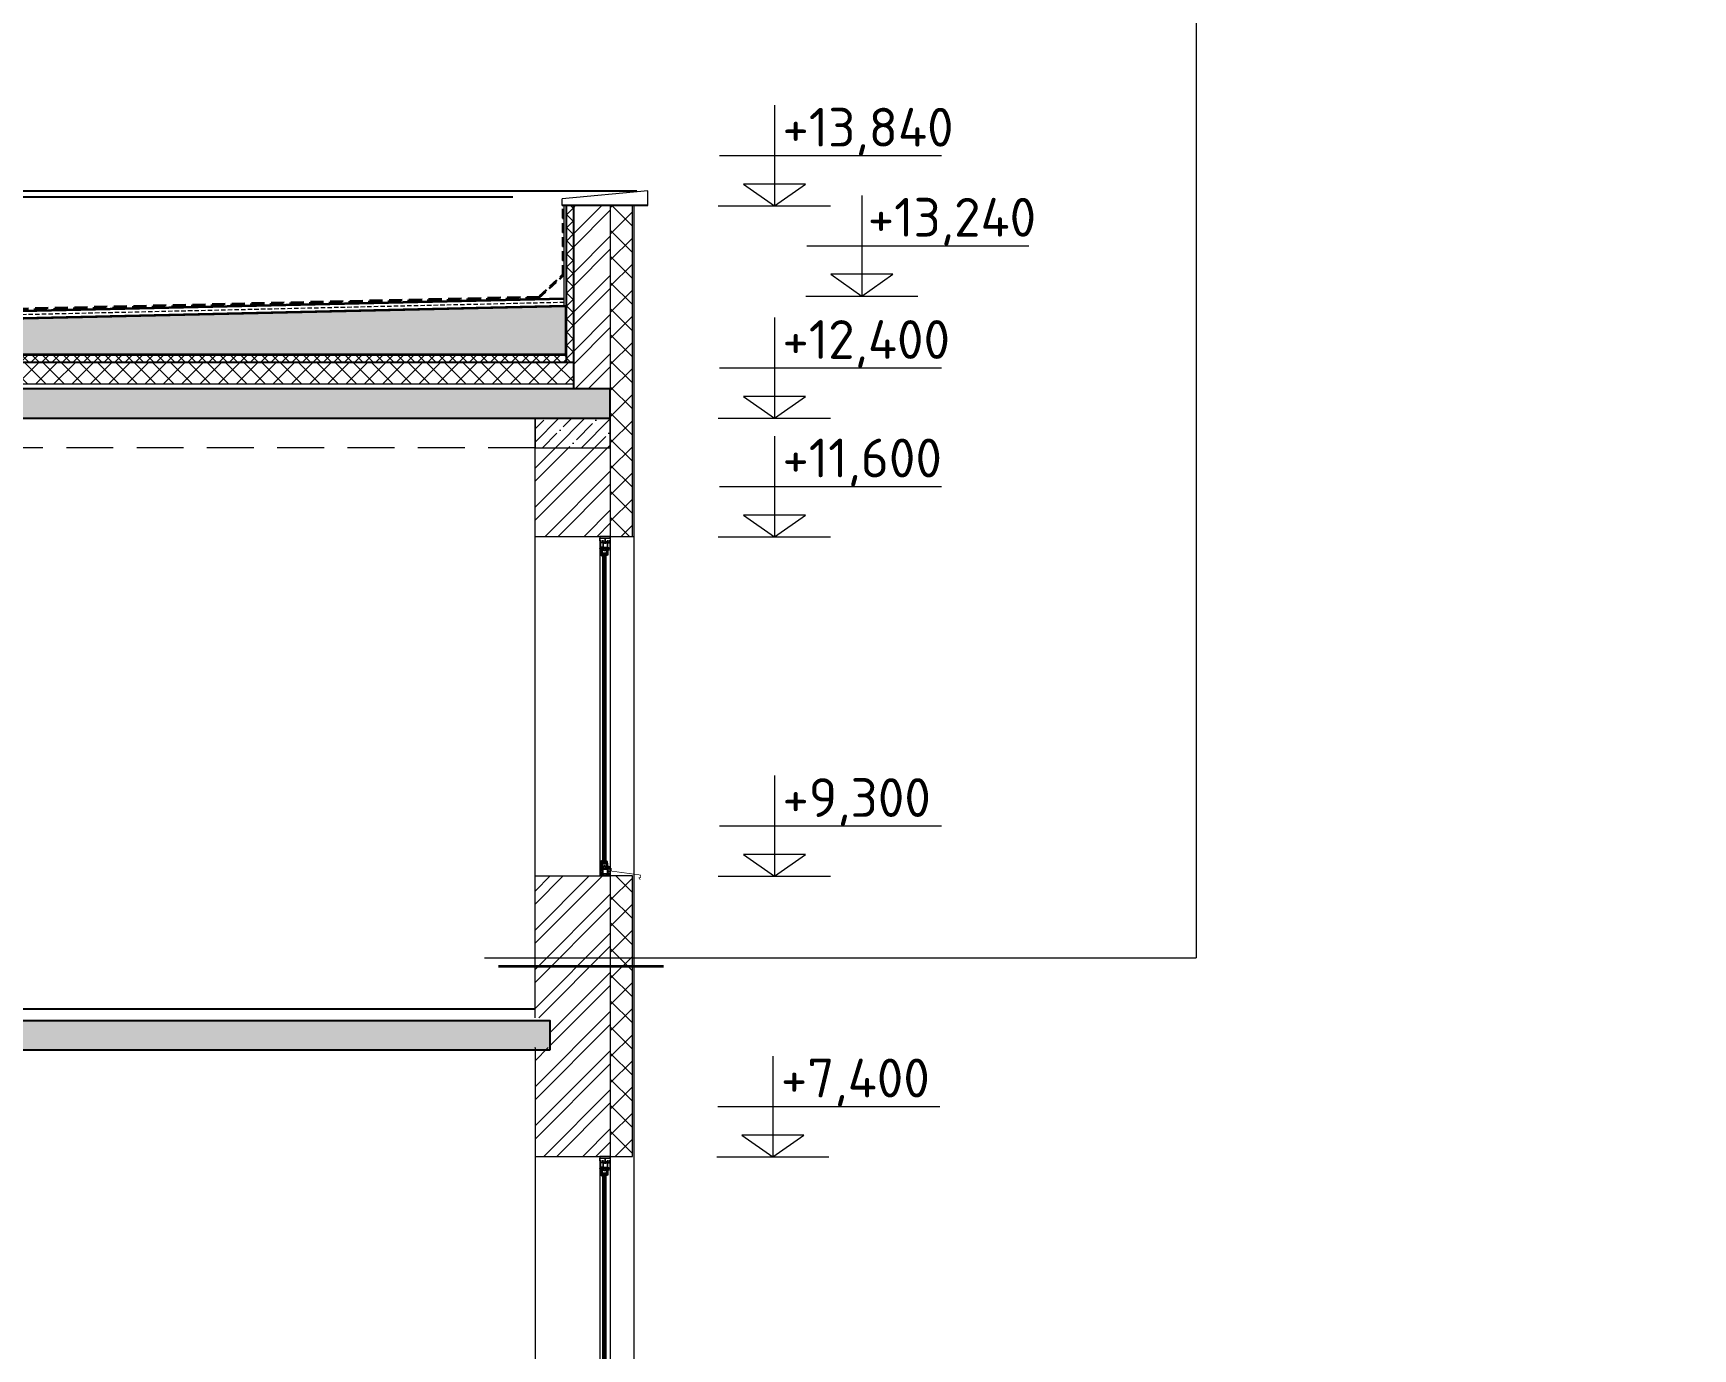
# Model space of a CAD drawing. Header units: millimetres. Extents: x -136099598 to 11807193, y 0 to 779331.
# Drawn here: x 486014 to 497258, y 294651 to 303562 of the extents above; entities that cross this region are included whole.
import ezdxf
from ezdxf import colors
from ezdxf.entities.mleader import LeaderData, LeaderLine
from ezdxf.math import Vec2, Vec3

# ---------------------------------------------------------------- set-up
doc = ezdxf.new("R2010")
doc.units = ezdxf.units.MM
doc.header["$MEASUREMENT"] = 0
for name, pattern in [('ADSK_Штрих_ш3 п1_5', [4.5, 3, -1.5]), ('DASHED', [19.05, 12.7, -6.35]), ('HIDDEN2', [4.7625, 3.175, -1.5875])]:
    doc.linetypes.add(name, pattern=pattern)
doc.layers.get('0').update_dxf_attribs({"color": 250, "lineweight": 9})
for name, color, linetype, lineweight in [('24_Фасад_разрез_тонкая', 7, 'Continuous', 9), ('АР_Лестницы', 6, 'Continuous', 15), ('АР_Окна', 4, 'Continuous', 0), ('АР_Отметки', 250, 'Continuous', 15), ('АР_Стены фасадные', 7, 'Continuous', 30), ('АР_Тонкие', 250, 'Continuous', 5), ('АР_Штриховка', 253, 'Continuous', 13), ('СТЕНЫ кирпич ЛИДЕР', 250, 'Continuous', 15), ('Фасад_тонкие', 7, 'Continuous', 5), ('Штриховка', 7, 'Continuous', 5), ('Штриховка в сечении', 7, 'Continuous', 18)]:
    doc.layers.add(name, color=color, linetype=linetype, lineweight=lineweight)
doc.layers.add('PDF _0', color=7, linetype='Continuous')
doc.layers.add('PDF_Геометрия', color=7, linetype='Continuous')
doc.styles.add('ISOCPEUR', font='isocpeur.ttf', dxfattribs={"width": 0.7})
doc.styles.add('PDF ISOCPEUR', font='isocpeur.ttf')

# ---------------------------------------------------------------- blocks, each defined once
blk = doc.blocks.new('A$Cd8d14d9d')
at = {"ltscale": 150}
for p, q in [((0, 682), (0, 0)), ((-372, 341), (1132, 341)), ((-380, 0), (380, 0))]:
    blk.add_line(p, q, dxfattribs=at)
blk.add_lwpolyline([(0, 0), (210, 147), (-210, 147), (0, 0)], dxfattribs=at)
blk = doc.blocks.new('_DotSmall')
at = {"color": 0, "linetype": 'ByBlock', "const_width": 0.5}
blk.add_lwpolyline([(-0.0625, 0, 1), (0.0625, 0, 1)], format="xyb", close=True, dxfattribs=at)
blk = doc.blocks.new('A$Ca7d7b90d')
for p, q in [((0, 2179), (0, 2161)), ((0, 2162), (0, 2100)), ((0, 2162), (7, 2162)), ((0, 2155), (0, 2162)), ((0, 2162), (7, 2162)), ((0, 2161), (0, 2154)), ((0, 2155), (0, 2155)), ((0, 2155), (0, 2155)), ((0, 2154), (0, 2155)), ((0, 2155), (0, 2155)), ((2, 2160), (7, 2160)), ((2, 2160), (2, 2151)), ((7, 2160), (2, 2160)), ((2, 2160), (2, 2151)), ((2, 2151), (17, 2151)), ((2, 2151), (17, 2151)), ((3, 2148), (3, 2131)), ((17, 2148), (3, 2148)), ((3, 2137), (3, 2114)), ((7, 2162), (7, 2160)), ((7, 2162), (7, 2160)), ((13, 2162), (22, 2162)), ((13, 2162), (13, 2160)), ((13, 2160), (13, 2162)), ((13, 2162), (22, 2162)), ((13, 2160), (17, 2160)), ((17, 2160), (13, 2160)), ((17, 2160), (17, 2151)), ((17, 2151), (17, 2160)), ((19, 2160), (22, 2160)), ((19, 2160), (19, 2151)), ((22, 2160), (19, 2160)), ((19, 2160), (19, 2151)), ((19, 2151), (32, 2160)), ((19, 2151), (32, 2151)), ((19, 2151), (19, 2151)), ((19, 2148), (32, 2148)), ((19, 2145), (19, 2115)), ((21, 2146), (21, 2115)), ((21, 2146), (49, 2146)), ((22, 2162), (22, 2160)), ((22, 2162), (22, 2160)), ((30, 2146), (30, 2144)), ((30, 2144), (39, 2144)), ((32, 2160), (32, 2179)), ((32, 2179), (32, 2179)), ((38, 2151), (51, 2151)), ((38, 2148), (51, 2148)), ((39, 2146), (39, 2144)), ((47, 2162), (56, 2162)), ((47, 2162), (47, 2160)), ((47, 2160), (51, 2160)), ((49, 2146), (49, 2115)), ((51, 2160), (51, 2151)), ((51, 2148), (51, 2115)), ((52, 2148), (66, 2148)), ((53, 2160), (56, 2160)), ((53, 2160), (53, 2151)), ((53, 2151), (68, 2151)), ((56, 2162), (56, 2160)), ((66, 2148), (66, 2123)), ((70, 2165), (70, 2179)), ((70, 2171), (70, 2110)), ((0, 2100), (16, 2096)), ((11, 2114), (3, 2114)), ((3, 2112), (3, 2101)), ((11, 2112), (3, 2112)), ((3, 2101), (12, 2099)), ((11, 2112), (15, 2107)), ((12, 2112), (16, 2107)), ((13, 2099), (16, 2098)), ((15, 2107), (15, 2102)), ((16, 2107), (16, 2101)), ((16, 2096), (16, 2076)), ((16, 2076), (16, 2075)), ((17, 2115), (21, 2112)), ((17, 2075), (17, 2075)), ((17, 2074), (17, 2065)), ((18, 2112), (18, 2106)), ((18, 2105), (18, 2084)), ((18, 2064), (27, 2060)), ((19, 2115), (21, 2115)), ((19, 2115), (31, 2115)), ((19, 2074), (19, 2066)), ((20, 2065), (27, 2062)), ((21, 2112), (31, 2112)), ((24, 2069), (24, 2074)), ((25, 2068), (24, 2068)), ((25, 2108), (25, 2112)), ((34, 2108), (25, 2108)), ((25, 2078), (55, 2080)), ((25, 2075), (25, 2078)), ((26, 2074), (25, 2075)), ((26, 2069), (26, 2074)), ((28, 2069), (26, 2069)), ((26, 2069), (26, 2069)), ((26, 2067), (26, 2067)), ((27, 2062), (27, 2066)), ((27, 2060), (29, 2060)), ((29, 2068), (28, 2069)), ((29, 2060), (29, 2068)), ((29, 2060), (30, 2056)), ((31, 2116), (31, 2112)), ((31, 2116), (38, 2116)), ((33, 2099), (33, 2104)), ((33, 2104), (35, 2104)), ((34, 2106), (34, 2108)), ((35, 2106), (34, 2106)), ((47, 2098), (34, 2098)), ((39, 2060, 0), (34, 2060, 0)), ((35, 2104), (35, 2106)), ((38, 2116), (38, 2112)), ((38, 2115), (50, 2115)), ((38, 2112), (52, 2112)), ((49, 2060, 0), (43, 2060)), ((58, 2107), (45, 2107)), ((45, 2107), (45, 2105)), ((45, 2105), (47, 2105)), ((47, 2105), (47, 2099)), ((49, 2115), (51, 2115)), ((50, 2119), (66, 2119)), ((52, 2112), (52, 2110)), ((52, 2110), (56, 2110)), ((53, 2058), (52, 2057, 0)), ((55, 2067), (53, 2067)), ((53, 2067), (53, 2064)), ((53, 2064), (54, 2064)), ((54, 2061), (53, 2061)), ((53, 2061), (53, 2058)), ((53, 2058), (54, 2058)), ((54, 2058), (64, 2062)), ((54, 2061), (54, 2061)), ((55, 2080), (55, 2067)), ((56, 2110), (56, 2117)), ((56, 2117), (66, 2117)), ((57, 2063), (56, 2065)), ((58, 2062), (56, 2061)), ((57, 2103), (57, 2106)), ((57, 2106), (58, 2106)), ((63, 2103), (57, 2103)), ((57, 2080), (57, 2066)), ((58, 2106), (58, 2107)), ((59, 2065), (58, 2066)), ((59, 2062), (63, 2063)), ((65, 2107), (61, 2107)), ((61, 2107), (61, 2106)), ((61, 2106), (63, 2106)), ((63, 2106), (63, 2103)), ((66, 2117), (65, 2110)), ((65, 2110), (70, 2110)), ((65, 2063), (65, 2107)), ((66, 2133), (66, 2119))]:
    blk.add_line(p, q)
at = {"elevation": 0}
for points in [[(70, 2191), (70, 2179), (0, 2179), (0, 2191)], [(56, 2162), (56, 2160), (53, 2160), (53, 2151), (68, 2151), (68, 2160), (62, 2160), (62, 2162), (70, 2162), (70, 2171), (70, 2179), (38, 2179), (38, 2151), (51, 2151), (51, 2160), (47, 2160), (47, 2162), (56, 2162)], [(52, 2071), (29, 2071), (29, 2075), (52, 2075)]]:
    blk.add_lwpolyline(points, close=True, dxfattribs=at)
for points in [[(18, 2112), (24, 2112), (24, 2106), (18, 2106)], [(18, 2105), (24, 2105), (24, 2084), (18, 2084)], [(24, 2074), (19, 2074)], [(45, 2079), (43, 2079), (43, 2077), (37, 2077), (38, 2079), (35, 2079), (35, 2077), (30, 2077), (30, 2078), (25, 2078), (25, 2075), (29, 2075), (29, 2075)], [(52, 2075), (55, 2077), (55, 2078), (54, 2078), (54, 2079), (52, 2079), (52, 2080), (51, 2080), (51, 2077), (45, 2077), (45, 2079)], [(65, 2107), (67, 2107), (67, 2108), (70, 2108), (70, 2110)]]:
    blk.add_lwpolyline(points)
for points in [[(22, 2077), (22, 2077, -0.220624), (22, 2078), (23, 2080, 0.200745), (23, 2080), (22, 2081), (21, 2078, 0.137154), (21, 2077), (21, 2076), (21, 2076, -0.294881), (20, 2077), (20, 2077, -0.24632), (20, 2078), (22, 2081), (19, 2081), (19, 2082), (22, 2082, -0.154463), (23, 2082), (23, 2081, -0.295046), (24, 2080), (23, 2077), (24, 2077), (24, 2077, -0.392087)], [(55, 2105), (54, 2082), (26, 2080), (26, 2082), (25, 2083), (25, 2089), (27, 2089), (27, 2090), (25, 2090), (25, 2105), (30, 2105), (30, 2099, 0.414214), (31, 2098), (31, 2098), (31, 2096, 0.414214), (32, 2095), (38, 2095), (38, 2093), (40, 2093), (40, 2095), (41, 2095), (41, 2093), (43, 2093), (43, 2095), (47, 2095), (49, 2095, 0.414214), (50, 2096), (50, 2105)]]:
    blk.add_lwpolyline(points, format="xyb", close=True, dxfattribs=at)
blk.add_lwpolyline([(57, 2080), (56, 2082), (56, 2101), (63, 2101, -0.414214), (63, 2100), (63, 2063)], format="xyb")
for centre, radius, start, end in [((15, 2113), 4.13, 32.5036, 171.0739), ((15, 2113), 3.06, 35.6724, 187.8932), ((15, 2099), 3.16, 97.2423, 180.0057), ((15, 2099), 2.09, 57.6218, 197.7088), ((17, 2075), 0.803, 180, 240), ((17, 2074), 0.803, 0, 60), ((18, 2065), 0.803, 180, 246.4843), ((20, 2066), 0.803, 180, 246.4843), ((25, 2069), 0.803, 180, 225), ((26, 2068), 0.803, 225, 270), ((26, 2066), 0.803, 0, 90), ((35, 2114), 4.87, 196.2855, 343.7145), ((34, 2099), 0.803, 180, 270), ((47, 2099), 0.803, 270, 0), ((55, 2064), 0.803, 41.6297, 176.6297), ((55, 2061), 0.803, 180, 315), ((58, 2066), 0.803, 180, 229.7384), ((57, 2063), 0.803, 315, 49.7384), ((57, 2063), 2.55, 333.5184, 49.7384), ((64, 2063), 0.803, 291.1065, 0)]:
    blk.add_arc(centre, radius, start, end)
at = {"layer": 'АР_Стены фасадные', "lineweight": 15}
for p, q in [((0, -47), (0, -109)), ((17, -98), (2, -98)), ((2, -98), (2, -107)), ((12, -46), (4, -48)), ((4, -48), (4, -59)), ((4, -59), (4, -48)), ((11, -59), (4, -59)), ((4, -60), (4, -76)), ((11, -60), (4, -60)), ((15, -76), (4, -76)), ((4, -78), (4, -95)), ((15, -78), (4, -78)), ((4, -95), (17, -95)), ((8, -76), (8, -78)), ((8, -95), (8, -98)), ((15, -53), (11, -59)), ((16, -53), (12, -59)), ((13, -61), (12, -62)), ((12, -76), (12, -78)), ((12, -95), (12, -98)), ((15, -62), (14, -64)), ((16, -48), (15, -48)), ((15, -53), (15, -49)), ((17, -63), (15, -76)), ((15, -78), (17, -95)), ((16, -23), (16, -22)), ((16, -43), (16, -23)), ((16, -53), (16, -48)), ((21, -59), (16, -63)), ((17, -22), (17, -21)), ((19, -62), (17, -77)), ((17, -77), (19, -95)), ((17, -98), (17, -107)), ((18, -11), (27, -7)), ((18, -21), (18, -11)), ((18, -52), (18, -31)), ((18, -59), (18, -53)), ((19, -21), (19, -13)), ((50, -62), (19, -62)), ((19, -65), (19, -95)), ((21, -65), (19, -65)), ((19, -95), (33, -95)), ((33, -98), (19, -98)), ((19, -98), (19, -107)), ((20, -12), (27, -9)), ((34, -59), (21, -59)), ((21, -65), (21, -93)), ((49, -93), (21, -93)), ((25, -14), (24, -15)), ((24, -16), (24, -21)), ((26, -21), (25, -22)), ((25, -22), (25, -25)), ((25, -25), (55, -27)), ((34, -54), (25, -54)), ((25, -54), (25, -59)), ((26, -14), (26, -14)), ((28, -16), (26, -16)), ((26, -16), (26, -16)), ((26, -16), (26, -21)), ((27, -7), (29, -7)), ((27, -9), (27, -13)), ((29, -15), (28, -16)), ((29, -7), (30, -3)), ((29, -7), (29, -15)), ((33, -45), (33, -51)), ((33, -51), (35, -51)), ((39, -7), (34, -7)), ((47, -45), (34, -45)), ((35, -53), (34, -53)), ((34, -53), (34, -54)), ((34, -59), (34, -62)), ((35, -51), (35, -53)), ((52, -59), (36, -59)), ((36, -59), (36, -62)), ((40, -95), (51, -95)), ((51, -98), (40, -98)), ((49, -7), (43, -7)), ((45, -54), (45, -52)), ((45, -52), (47, -52)), ((58, -54), (45, -54)), ((47, -52), (47, -45)), ((49, -93), (49, -65)), ((51, -65), (49, -65)), ((50, -62), (55, -76)), ((53, -5), (51, -4)), ((51, -95), (51, -65)), ((51, -95), (55, -76)), ((51, -98), (51, -107)), ((57, -56), (52, -56)), ((52, -59), (52, -56)), ((53, -8), (53, -5)), ((53, -5), (54, -5)), ((54, -8), (53, -8)), ((53, -14), (53, -11)), ((53, -11), (54, -11)), ((55, -14), (53, -14)), ((53, -95), (55, -82)), ((53, -95), (66, -95)), ((68, -98), (53, -98)), ((53, -98), (53, -107)), ((54, -5), (64, -9)), ((54, -8), (54, -8)), ((66, -69), (54, -69)), ((54, -69), (56, -76)), ((55, -27), (55, -14)), ((66, -82), (55, -82)), ((57, -9), (56, -8)), ((57, -10), (56, -12)), ((57, -56), (56, -64)), ((66, -64), (56, -64)), ((56, -80), (56, -76)), ((66, -80), (56, -80)), ((57, -27), (57, -13)), ((63, -50), (57, -50)), ((57, -50), (57, -53)), ((57, -53), (58, -53)), ((59, -12), (58, -13)), ((58, -53), (58, -54)), ((59, -9), (63, -10)), ((61, -54), (61, -53)), ((61, -53), (63, -53)), ((65, -54), (61, -54)), ((63, -53), (63, -50)), ((65, -10), (65, -54)), ((70, -56), (65, -56)), ((65, -56), (66, -64)), ((66, -80), (66, -69)), ((66, -95), (66, -82)), ((70, -56), (70, -109))]:
    blk.add_line(p, q, dxfattribs=at)
for points in [[(31, 2071), (31, -18)], [(34, 2071), (34, -18)], [(39, 2071), (39, -18)], [(43, 2071), (43, -18)], [(49, 2071), (49, -18)], [(52, 2071), (52, -18)], [(18, -52), (24, -52), (24, -31), (18, -31)], [(18, -59), (24, -59), (24, -53), (18, -53)], [(24, -21), (19, -21)], [(45, -26), (43, -26), (43, -24), (38, -24), (38, -26), (35, -25), (35, -24), (30, -24), (30, -25), (26, -25), (26, -22), (29, -22), (29, -22)], [(36, -62), (36, -59), (52, -59), (52, -56), (57, -56), (56, -64), (66, -64), (65, -56), (70, -56), (70, -109), (64, -109), (64, -107), (68, -107), (68, -98), (53, -98), (53, -107), (56, -107), (56, -109), (47, -109), (47, -107), (51, -107), (51, -98), (40, -98), (40, -95), (51, -95), (55, -76), (50, -62), (36, -62)], [(52, -22), (55, -24), (55, -24), (54, -24), (54, -26), (52, -26), (52, -27), (51, -27), (51, -24), (45, -24), (45, -26)], [(65, -54), (67, -54), (67, -55), (70, -55), (70, -56)]]:
    blk.add_lwpolyline(points, dxfattribs=at)
for points in [[(16, -43), (16, -45), (13, -45, 0.379688), (15, -48), (16, -48), (16, -53), (12, -59, 0.457708), (16, -63), (21, -59), (34, -59), (34, -62), (19, -62), (17, -77), (19, -95), (33, -95), (33, -98), (19, -98), (19, -107), (23, -107), (23, -109), (13, -109), (13, -107), (17, -107), (17, -98), (2, -98), (2, -107), (6, -107), (6, -109), (0, -109), (0, -47), (16, -43)], [(57, -27), (56, -29), (56, -48), (63, -48, 0.414214), (63, -47), (63, -10)]]:
    blk.add_lwpolyline(points, format="xyb", dxfattribs=at)
for points in [[(23, -24), (23, -24, 0.220624), (22, -25), (23, -27, -0.200745), (23, -27), (23, -28), (21, -25, -0.137154), (21, -24), (21, -23), (21, -23, 0.294881), (20, -24), (20, -24, 0.24632), (20, -25), (22, -28), (19, -28), (19, -29), (22, -29, 0.154463), (23, -28), (23, -28, 0.295046), (24, -27), (23, -24), (24, -24), (24, -24, 0.392087)], [(55, -52), (54, -29), (26, -26), (26, -29), (25, -30), (25, -36), (28, -36), (28, -37), (25, -37), (25, -52), (30, -52), (30, -46, -0.414214), (31, -45), (31, -45), (31, -43, -0.414214), (32, -42), (38, -42), (38, -40), (40, -40), (40, -42), (41, -42), (41, -40), (43, -40), (43, -42), (47, -42), (49, -42, -0.414214), (50, -43), (50, -52)]]:
    blk.add_lwpolyline(points, format="xyb", close=True, dxfattribs=at)
for points in [[(52, -18), (29, -18), (29, -22), (52, -22)], [(65, -66), (54, -66), (54, -68), (65, -68)]]:
    blk.add_lwpolyline(points, close=True, dxfattribs=at)
for centre, radius, start, end in [((15, -60), 3.88, 184.6729, 304.0229), ((15, -46), 3.43, 185.2138, 261.6464), ((16, -59), 3.56, 178.2218, 276.5977), ((16, -46), 2.31, 167.4935, 258.8856), ((35, -61), 4.87, 17.4307, 162.5693), ((35, -60), 2.63, 23.4637, 156.5363), ((34, -45), 0.8, 90, 180), ((47, -45), 0.8, 0, 90)]:
    blk.add_arc(centre, radius, start, end, dxfattribs=at)
at = {"layer": 'АР_Тонкие', "lineweight": 15}
for centre, radius, start, end in [((17, -22), 0.8, 120, 180), ((17, -21), 0.8, 300, 0), ((18, -11), 0.8, 113.5158, 180), ((20, -13), 0.8, 113.5158, 180), ((25, -16), 0.8, 135, 180), ((26, -15), 0.8, 90, 135), ((26, -13), 0.8, 270, 0), ((55, -8), 0.8, 45, 180), ((55, -11), 0.8, 183.3703, 318.3703), ((57, -10), 0.8, 310.2616, 45), ((58, -13), 0.8, 130.2616, 180), ((57, -10), 2.54, 310.2616, 26.4816), ((64, -10), 0.8, 0, 68.8935)]:
    blk.add_arc(centre, radius, start, end, dxfattribs=at)

msp = doc.modelspace()

# ---------------------------------------------------------------- hatches: boundary and pattern name
at = {"ltscale": 40, "true_color": 0x383e42}
h = msp.add_hatch(dxfattribs=at)
h.set_pattern_fill('ANSI32', color=250, scale=500, angle=360)
h.paths.add_polyline_path([(489923.683, 302393.945), (489673.71, 302393.943), (489673.711, 301153.943), (489923.683, 301153.941), (489923.683, 300754.209), (489413.683, 300754.213), (489413.751, 300153.479), (489923.683, 300153.479)])
at = {"ltscale": 100, "transparency": 33554687}
h = msp.add_hatch(dxfattribs=at)
h.set_pattern_fill('ANSI35', color=0, scale=700)
h.set_pattern_definition([(45, (0, -0.65), (-123.743687, 123.743687), []), (45, (123.74, -0.65), (-123.743687, 123.743687), [218.75, -43.75, 0, -43.75])])
h.paths.add_polyline_path([(489923.683, 301153.943), (441108.624, 301153.9), (441108.745, 300953.986), (453208.806, 300953.857), (453264.72, 300953.943), (489923.683, 300954.006)])
h = msp.add_hatch(dxfattribs=at)
h.set_pattern_fill('ANSI35', color=0, scale=500)
h.paths.add_polyline_path([(489923.683, 300953.98), (489923.683, 300754.211), (489413.683, 300754.211), (489413.683, 300953.98)])
at = {"ltscale": 40, "true_color": 0x383e42}
h = msp.add_hatch(dxfattribs=at)
h.set_pattern_fill('ANSI32', color=250, scale=500, angle=360)
h.set_pattern_definition([(45, (0.05, 9597.62), (-132.58252, 132.58252), []), (45, (88.44, 9597.62), (-132.58252, 132.58252), [])])
h.paths.add_polyline_path([(489511.572, 296891.968), (489511.572, 296691.968), (489413.682, 296691.968), (489413.682, 295953.866), (489923.724, 295953.888), (489923.683, 297853.477), (489413.682, 297854.129), (489413.682, 296891.968)])
at = {"ltscale": 100, "transparency": 33554687}
h = msp.add_hatch(dxfattribs=at)
h.set_pattern_fill('ANSI35', color=0, scale=700)
h.set_pattern_definition([(45, (0, -17.98), (-123.743687, 123.743687), []), (45, (123.74, -17.98), (-123.743687, 123.743687), [218.75, -43.75, 0, -43.75])])
h.paths.add_polyline_path([(465463.563, 296873.985), (489513.683, 296873.985), (489513.683, 296673.985), (465463.563, 296673.985)])
at = {"layer": 'Штриховка', "transparency": 33554636}
h = msp.add_hatch(dxfattribs=at)
h.set_pattern_fill('ANSI37', color=256, scale=500)
h.paths.add_polyline_path([(489673.71, 302393.943), (489673.71, 301334.045), (489623.71, 301334.045), (489623.71, 302393.943)])
h = msp.add_hatch(dxfattribs=at)
h.set_pattern_fill('ANSI37', color=256, scale=1000)
h.set_pattern_definition([(45, (-0.001, 10798), (-88.388348, 88.388348), []), (135, (-0.001, 10798), (-88.388348, -88.388348), [])])
h.paths.add_polyline_path([(490073.683, 302393.942), (490073.683, 300153.477), (489923.683, 300153.477), (489923.683, 302393.942)])
h = msp.add_hatch(dxfattribs=at)
h.set_pattern_fill('ANSI37', color=256, scale=400)
h.set_pattern_definition([(45, (305750.395, 27.087), (-35.355339, 35.355339), []), (135, (305750.395, 27.087), (-35.355339, -35.355339), [])])
h.paths.add_polyline_path([(489623.71, 301385.96), (489623.71, 301334.004), (441408.684, 301333.943), (441408.684, 301386.001)])
h = msp.add_hatch(dxfattribs=at)
h.set_pattern_fill('ANSI37', color=256, scale=700)
h.set_pattern_definition([(45, (0.06, 29.4), (-61.871843, 61.871843), []), (135, (0.06, 29.4), (-61.871843, -61.871843), [])])
h.paths.add_polyline_path([(489673.71, 301334.045), (441358.665, 301333.953), (441358.703, 301184.028), (453108.87, 301183.9), (453134.993, 301183.985), (489673.71, 301185.037)])
h = msp.add_hatch(dxfattribs=at)
h.set_pattern_fill('ANSI37', color=256, scale=1000)
h.set_pattern_definition([(45, (0.07, 7699.66), (-88.388348, 88.388348), []), (135, (0.07, 7699.66), (-88.388348, -88.388348), [])])
h.paths.add_polyline_path([(490073.752, 297853.065), (490073.686, 295953.866), (489923.683, 295953.866), (489923.752, 297853.065)])
at = {"layer": 'Штриховка в сечении', "transparency": 33554636}
h = msp.add_hatch(dxfattribs=at)
h.set_pattern_fill('GRAVEL', color=256, scale=200)
h.set_pattern_definition([(228.0127875, (144, 200), (-1600, -1800), [26.9072, -2663.81761]), (184.9697407, (126, 180), (2400, 200), [46.1736, -4571.18495]), (132.510447, (80, 176), (2000, -2200), [32.5576, -3223.20652]), (267.273689, (2, 126), (200, 4000), [42.0476, -4162.71161]), (292.8336542, (0, 84), (-1000, 2400), [41.231, -4081.874626]), (357.273689, (16, 46), (-4000, 200), [42.0476, -4162.71161]), (37.6942405, (58, 44), (-2600, -2000), [55.6058, -5504.96971]), (72.2553284, (102, 78), (1400, 4400), [52.4976, -5197.2643]), (121.4295656, (118, 128), (-1600, 2600), [42.19, -4176.81462]), (175.2363583, (96, 164), (2200, -200), [48.1664, -2360.152516]), (222.3974378, (48, 168), (-2400, -2200), [62.2896, -6166.675]), (138.814075, (200, 124), (-1400, 1200), [21.2602, -2104.76896]), (171.4692344, (184, 138), (2600, -400), [40.4474, -4004.30228]), (225, (144, 144), (-2e-14, -200), [28.2842, -254.55851]), (203.1985905, (130, 168), (1000, 400), [15.2316, -1507.92302]), (291.8014095, (116, 162), (-200, 600), [21.5406, -1055.49236]), (30.9637565, (124, 142), (600, 400), [34.9858, -1131.20458]), (161.565051, (154, 160), (400, -200), [25.2982, -607.15733]), (16.3895403, (0, 162), (2000, 600), [35.44, -3508.56903]), (70.346176, (34, 172), (-800, -2200), [29.7322, -2943.48155]), (293.1985905, (154, 200), (-400, 1000), [30.463, -1492.69162]), (343.6104597, (166, 172), (-2000, 600), [35.44, -3508.56903]), (339.443955, (0, 38), (-1000, 400), [34.176, -1674.62475]), (294.7751406, (32, 26), (-1000, 2200), [28.6356, -2834.92861]), (66.8014095, (156, 0), (400, 1000), [30.463, -1492.69162]), (17.3540246, (168, 28), (-2600, -800), [33.5262, -3319.08472]), (69.443955, (58, 0), (-400, -1000), [17.088, -1691.71275]), (101.3099325, (144, 0), (-200, 800), [10.198, -1009.6059]), (165.963757, (142, 10), (600, -200), [41.231, -783.390125]), (186.009006, (102, 20), (2000, 200), [38.21, -3782.784635]), (303.690068, (124, 124), (-200, 400), [28.8444, -692.265855]), (353.1572266, (140, 100), (3400, -400), [50.3588, -4985.512525]), (60.945396, (190, 94), (-800, -1400), [20.5912, -2038.53483]), (90, (200, 112), (-200, 200), [12, -188]), (120.2564372, (98, 26), (800, -1400), [27.7848, -2750.704]), (48.0127875, (84, 50), (1600, 1800), [53.8144, -2636.91041]), (0, (120, 90), (200, 200), [52, -148]), (325.3048465, (172, 90), (2000, -1400), [31.6228, -3130.65486]), (254.054604, (198, 72), (-200, -800), [29.1204, -1426.90158]), (207.6459754, (190, 44), (-3800, -2000), [47.413, -4693.894836]), (175.4260787, (148, 22), (-2600, 200), [50.1598, -4965.81468])])
h.paths.add_polyline_path([(477405.595, 301385.954), (489623.71, 301385.954), (489623.71, 301713.459), (477405.595, 301435.954), (469042.133, 301713.464), (465432.376, 301663.464), (461167.494, 301604.388), (446852.788, 301604.388), (441408.684, 301713.464), (441408.684, 301385.954)])

# ---------------------------------------------------------------- linework, layer by layer
at = {"ltscale": 150}
for p, q in [((489611.947, 301713.459), (489611.947, 302393.943)), ((490083.683, 302393.942), (490083.683, 287694.696)), ((489413.683, 296891.968), (489413.683, 300954.01)), ((489413.751, 300153.477), (490083.683, 300153.477)), ((489413.751, 297853.477), (489923.751, 297853.477)), ((489413.682, 295953.866), (489923.682, 295953.866))]:
    msp.add_line(p, q, dxfattribs=at)
at = {"lineweight": 25, "ltscale": 150}
for p, q in [((489623.71, 302393.943), (489623.71, 301334.045)), ((489673.71, 302393.943), (489673.71, 301153.943))]:
    msp.add_line(p, q, dxfattribs=at)
at = {"ltscale": 150}
for points in [[(489923.683, 302393.942), (489923.683, 300153.477)], [(489923.683, 297853.477), (489923.683, 295953.866)], [(489923.683, 297853.477), (489923.752, 296873.553)], [(489413.683, 296691.968), (489413.683, 292693.943)]]:
    msp.add_lwpolyline(points, dxfattribs=at)
for points in [[(489923.683, 300153.477), (490073.683, 300153.477), (490073.683, 302393.942), (489923.683, 302393.942)], [(489923.683, 300953.98), (489413.683, 300953.98), (489413.683, 300754.211), (489923.683, 300754.211)], [(489923.683, 295953.866), (490073.686, 295953.866), (490073.683, 297853.477), (489923.683, 297853.477)]]:
    msp.add_lwpolyline(points, close=True, dxfattribs=at)
at = {"color": 250, "lineweight": 35, "ltscale": 150, "true_color": 0x383e42}
msp.add_lwpolyline([(477405.595, 301385.954), (489623.71, 301385.954), (489623.71, 301713.459), (477405.595, 301435.954), (469042.133, 301713.464), (465432.376, 301663.464), (461167.494, 301604.388), (446852.788, 301604.388), (441408.684, 301713.464), (441408.684, 301385.954), (477405.595, 301385.954)], dxfattribs=at)
at = {"color": 5, "lineweight": 35, "ltscale": 150}
for points in [[(489611.947, 301713.459), (477405.595, 301435.954), (469042.133, 301713.464), (461167.494, 301604.388), (461167.494, 301604.388), (446852.788, 301604.388), (441424.562, 301713.464)], [(489610.81, 301763.446), (477405.856, 301485.973), (469042.616, 301763.476), (461167.147, 301654.388), (446853.29, 301654.388), (441425.566, 301763.454)]]:
    msp.add_lwpolyline(points, dxfattribs=at)
at = {"linetype": 'ADSK_Штрих_ш3 п1_5', "ltscale": 10}
msp.add_lwpolyline([(489611.379, 301738.452), (477405.726, 301460.963), (469042.375, 301738.47), (461167.32, 301629.388), (446853.039, 301629.388), (441425.064, 301738.459)], dxfattribs=at)
at = {"layer": '24_Фасад_разрез_тонкая', "linetype": 'DASHED', "lineweight": 30, "ltscale": 5}
for points in [[(489438.775, 301768.537), (489607.504, 301922.284), (489607.504, 302384.036)], [(489443.965, 301781.73), (489602.232, 301927.133), (489602.232, 302393.943)]]:
    msp.add_lwpolyline(points, dxfattribs=at)
at = {"layer": '24_Фасад_разрез_тонкая', "linetype": 'DASHED', "lineweight": 30, "ltscale": 7}
for points in [[(489447.782, 301776.744), (477405.945, 301502.979), (469042.78, 301780.48), (461167.03, 301671.388), (446853.461, 301671.388), (441539.991, 301778.159)], [(489438.775, 301768.537), (477405.903, 301494.976), (469042.703, 301772.478), (461167.085, 301663.388), (446853.38, 301663.388), (441548.453, 301769.987)]]:
    msp.add_lwpolyline(points, dxfattribs=at)
at = {"layer": '24_Фасад_разрез_тонкая', "lineweight": 9}
for points in [[(489623.71, 301385.954), (441408.684, 301385.954)], [(489673.71, 301185.037), (441358.684, 301184.026)]]:
    msp.add_lwpolyline(points, dxfattribs=at)
at = {"layer": 'PDF_Геометрия', "lineweight": 13, "ltscale": 100, "transparency": 33554687}
msp.add_line((493892.43, 306456.57), (493892.43, 297298.148), dxfattribs=at)
for points in [[(489070.296, 297298.148), (493892.43, 297298.148)], [(489070.296, 297298.11), (493892.43, 297298.11)]]:
    msp.add_lwpolyline(points, dxfattribs=at)
at = {"layer": 'PDF_Геометрия', "lineweight": 35, "ltscale": 100, "transparency": 33554687}
msp.add_lwpolyline([(489166.088, 297243.484), (490284.088, 297243.484)], dxfattribs=at)
at = {"layer": 'АР_Лестницы', "color": 3, "linetype": 'HIDDEN2', "ltscale": 100}
msp.add_line((489413.683, 300754.211), (477863.687, 300754.211), dxfattribs=at)
at = {"layer": 'АР_Окна', "ltscale": 150}
for points in [[(489854.021, 300153.477), (489923.683, 300153.477), (489923.683, 297853.477), (489854.021, 297853.477)], [(489854.021, 295953.866), (489923.683, 295953.866), (489923.683, 293653.866), (489854.021, 293653.866)]]:
    msp.add_lwpolyline(points, close=True, dxfattribs=at)
at = {"layer": 'АР_Штриховка', "const_width": 4.536}
msp.add_lwpolyline([(490126.752, 297827.267), (490118.364, 297839.154, -0.629962256), (490119.821, 297842.198), (490127.467, 297842.198, 0.397197195), (490129.746, 297844.351), (490129.746, 297856.893, 0.373560684), (490127.169, 297859.861), (489930.369, 297886.801), (489930.369, 297906.46)], format="xyb", dxfattribs=at)
at = {"layer": 'СТЕНЫ кирпич ЛИДЕР', "lineweight": 25, "ltscale": 100}
for p, q in [((440928.532, 302493.878), (490103.838, 302493.878)), ((441439.753, 302454.734), (489262.316, 302454.734)), ((490177.846, 302393.943), (489597.242, 302393.943)), ((441358.684, 301334.045), (489673.71, 301334.045)), ((468797.71, 296953.334, 0.224), (489414.192, 296953.553))]:
    msp.add_line(p, q, dxfattribs=at)
msp.add_lwpolyline([(441108.684, 300953.943), (489923.683, 300954.006), (489923.683, 301153.943), (441108.684, 301153.943)], close=True, dxfattribs=at)
at = {"layer": 'СТЕНЫ кирпич ЛИДЕР', "lineweight": 25, "ltscale": 100, "elevation": 0.224}
msp.add_lwpolyline([(489513.683, 296673.985), (465463.563, 296673.97), (465463.563, 296873.686), (489513.683, 296873.985)], close=True, dxfattribs=at)
at = {"layer": 'Фасад_тонкие'}
for p, q in [((490177.846, 302493.878), (489597.242, 302440.065)), ((490177.846, 302393.943), (490177.846, 302493.878)), ((489597.242, 302393.943), (489597.242, 302440.065))]:
    msp.add_line(p, q, dxfattribs=at)

# ---------------------------------------------------------------- block references
at = {"ltscale": 150}
for p in [(491035.27, 302391.766), (491035.27, 300954.006), (491035.27, 300151.3), (491035.27, 297851.3), (491025.273, 295951.689)]:
    msp.add_blockref('A$Cd8d14d9d', p, dxfattribs=at)
at = {"ltscale": 150, "rotation": 0.000707530317123437}
msp.add_blockref('A$Cd8d14d9d', (491627.445, 301781.774), dxfattribs=at)
at = {"lineweight": 35, "ltscale": 150, "xscale": -1}
for p in [(489923.609, 297962.32), (489923.54, 293762.709)]:
    msp.add_blockref('A$Ca7d7b90d', p, dxfattribs=at)

# ---------------------------------------------------------------- texts
at = {"layer": 'PDF _0', "lineweight": 0, "char_height": 262.4934, "attachment_point": 7, "style": 'PDF ISOCPEUR'}
for s, insert in [('+13,840', (491089.595, 302732.682)), ('+13,240', (491667.846, 302122.691)), ('+12,400', (491089.595, 301294.923)), ('+11,600', (491089.595, 300492.216)), ('+9,300', (491089.595, 298192.216)), ('+7,400', (491079.597, 296292.605))]:
    msp.add_mtext(s, dxfattribs=dict(at, insert=insert))

# ---------------------------------------------------------------- leaders
at = {"layer": 'АР_Отметки'}
ml = msp.add_multileader_mtext('Standard', dxfattribs=at)
ml.set_content('Л.2', color=256, style='ISOCPEUR')
ml.set_leader_properties(color=256, linetype='Continuous', lineweight=-1)
ml.set_arrow_properties(name='DOTSMALL')
ml.build(insert=Vec2(0, 0))
ml.multileader.update_dxf_attribs({"has_text_frame": 1, "text_left_attachment_type": 4, "text_right_attachment_type": 4, "dogleg_length": 100, "arrow_head_size": 280.8})
ctx = ml.context
ctx.base_point, ctx.char_height, ctx.arrow_head_size, ctx.landing_gap_size, ctx.plane_origin = Vec3(757009.836, 304935.888), 390, 280.8, 78, Vec3(796377.867, 286803.821)
ctx.left_attachment, ctx.right_attachment = 4, 4
notes = []
notes.append((ctx, [(0, (0, 0, 0), (0, 0), (1, 0), 1, [])]))
ctx.mtext.insert, ctx.mtext.width, ctx.mtext.line_spacing_style, ctx.mtext.flow_direction = Vec3(757087.836, 305455.888), 1330.20737, 2, 5
ml = msp.add_multileader_mtext('Standard', dxfattribs=at)
ml.set_content('Л.1', color=256, style='ISOCPEUR')
ml.set_leader_properties(color=256, linetype='Continuous', lineweight=-1)
ml.set_arrow_properties(name='DOTSMALL')
ml.build(insert=Vec2(0, 0))
ml.multileader.update_dxf_attribs({"has_text_frame": 1, "text_left_attachment_type": 4, "text_right_attachment_type": 4, "dogleg_length": 100, "arrow_head_size": 280.8})
ctx = ml.context
ctx.base_point, ctx.char_height, ctx.arrow_head_size, ctx.landing_gap_size, ctx.plane_origin = Vec3(677591.785, 304641.689), 390, 280.8, 78, Vec3(716959.816, 286509.623)
ctx.left_attachment, ctx.right_attachment = 4, 4
notes.append((ctx, [(0, (0, 0, 0), (0, 0), (1, 0), 1, [])]))
ctx.mtext.insert, ctx.mtext.width, ctx.mtext.line_spacing_style, ctx.mtext.flow_direction = Vec3(677669.785, 305161.689), 1330.20737, 2, 5
ml = msp.add_multileader_mtext('Standard', dxfattribs=at)
ml.set_content('Л.4', color=256, style='ISOCPEUR')
ml.set_leader_properties(color=256, linetype='Continuous', lineweight=-1)
ml.set_arrow_properties(name='DOTSMALL')
ml.build(insert=Vec2(0, 0))
ml.multileader.update_dxf_attribs({"has_text_frame": 1, "text_left_attachment_type": 4, "text_right_attachment_type": 4, "dogleg_length": 100, "arrow_head_size": 280.8})
ctx = ml.context
ctx.base_point, ctx.char_height, ctx.arrow_head_size, ctx.landing_gap_size, ctx.plane_origin = Vec3(626495.867, 302619.898), 390, 280.8, 78, Vec3(665863.898, 284487.832)
ctx.left_attachment, ctx.right_attachment = 4, 4
notes.append((ctx, [(0, (0, 0, 0), (0, 0), (1, 0), 1, [])]))
ctx.mtext.insert, ctx.mtext.width, ctx.mtext.line_spacing_style, ctx.mtext.flow_direction = Vec3(626573.867, 303139.898), 1330.20737, 2, 5
ml = msp.add_multileader_mtext('Standard', dxfattribs=at)
ml.set_content('Л.5', color=256, style='ISOCPEUR')
ml.set_leader_properties(color=256, linetype='Continuous', lineweight=-1)
ml.set_arrow_properties(name='DOTSMALL')
ml.build(insert=Vec2(0, 0))
ml.multileader.update_dxf_attribs({"has_text_frame": 1, "text_left_attachment_type": 4, "text_right_attachment_type": 4, "dogleg_length": 100, "arrow_head_size": 216})
ctx = ml.context
ctx.base_point, ctx.char_height, ctx.arrow_head_size, ctx.landing_gap_size, ctx.plane_origin = Vec3(611665.452, 298615.244), 300, 216, 60, Vec3(641948.553, 284667.5)
ctx.left_attachment, ctx.right_attachment = 4, 4
notes.append((ctx, [(0, (0, 0, 0), (0, 0), (1, 0), 1, [])]))
ctx.mtext.insert, ctx.mtext.width, ctx.mtext.line_spacing_style, ctx.mtext.flow_direction = Vec3(611725.452, 299015.244), 1023.23644, 2, 5
ml = msp.add_multileader_mtext('Standard', dxfattribs=at)
ml.set_content('Л.3', color=256, style='ISOCPEUR')
ml.set_leader_properties(color=256, linetype='Continuous', lineweight=-1)
ml.set_arrow_properties(name='DOTSMALL')
ml.build(insert=Vec2(0, 0))
ml.multileader.update_dxf_attribs({"has_text_frame": 1, "text_left_attachment_type": 4, "text_right_attachment_type": 4, "dogleg_length": 100, "arrow_head_size": 280.8})
ctx = ml.context
ctx.base_point, ctx.char_height, ctx.arrow_head_size, ctx.landing_gap_size, ctx.plane_origin = Vec3(645836.272, 298223.082), 390, 280.8, 78, Vec3(607061.041, 280091.016)
ctx.left_attachment, ctx.right_attachment = 4, 4
notes.append((ctx, [(0, (0, 0, 0), (0, 0), (1, 0), 1, [])]))
ctx.mtext.insert, ctx.mtext.width, ctx.mtext.line_spacing_style, ctx.mtext.flow_direction = Vec3(645914.272, 298743.082), 1330.20737, 2, 5
for ctx, leaders in notes:
    for number, flags, end, landing, length, lines in leaders:
        leader = LeaderData()
        leader.index, (leader.has_last_leader_line, leader.has_dogleg_vector, leader.attachment_direction) = number, flags
        leader.last_leader_point, leader.dogleg_vector, leader.dogleg_length = Vec3(end), Vec3(landing), length
        for number, points, colour, breaks in lines:
            line = LeaderLine()
            line.index, line.vertices, line.color, line.breaks = number, Vec3.list(points), colors.encode_raw_color(colour), breaks
            leader.lines.append(line)
        ctx.leaders.append(leader)

doc.saveas('drawing.dxf')
